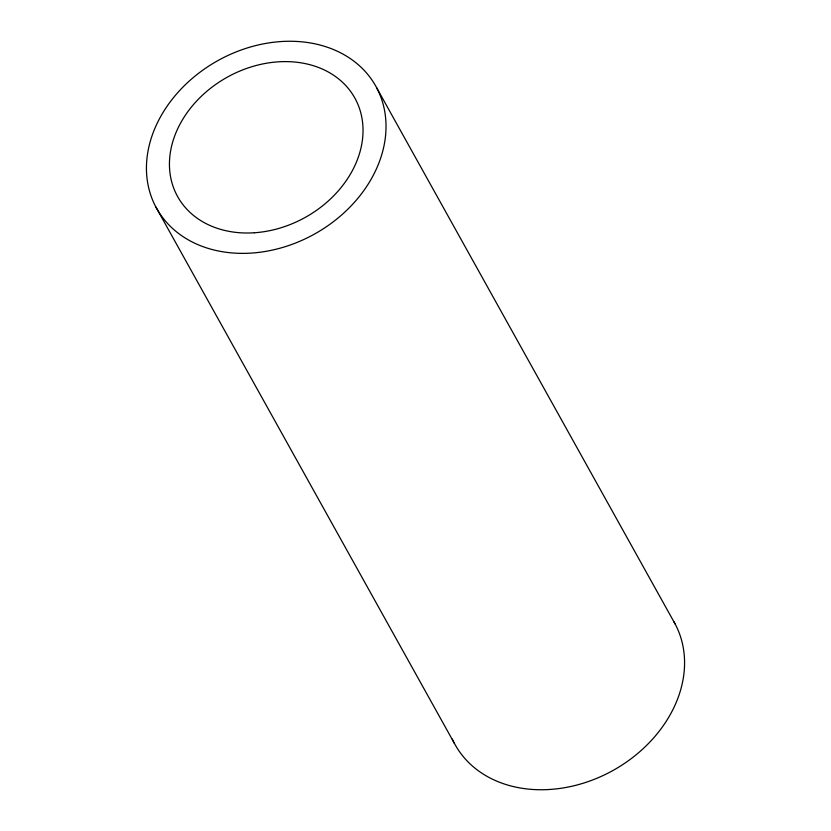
<?xml version="1.0" encoding="UTF-8"?>
<svg xmlns="http://www.w3.org/2000/svg" width="831" height="831" viewBox="0 0 831 831"><rect width="100%" height="100%" fill="white"/><g stroke="black" fill="none" stroke-linecap="round" stroke-linejoin="round"><path stroke-width="1.25" d="M376.526 87.504A125.481 99.284 -29.1 0 1 251.564 253.071A125.481 99.284 -29.1 0 1 170.594 101.361A125.481 99.284 -29.1 0 1 376.526 87.504L675.073 623.884M155.927 207.116L454.474 743.496M673.889 621.733A125.481 99.284 -29.1 0 1 610.141 772.02A125.481 99.284 -29.1 0 1 452.293 739.081M254.379 232.763A101.382 80.223 -29.1 0 0 355.356 98.982A101.382 80.223 -29.1 0 0 188.949 110.18A101.382 80.223 -29.1 0 0 254.379 232.763"/></g></svg>
